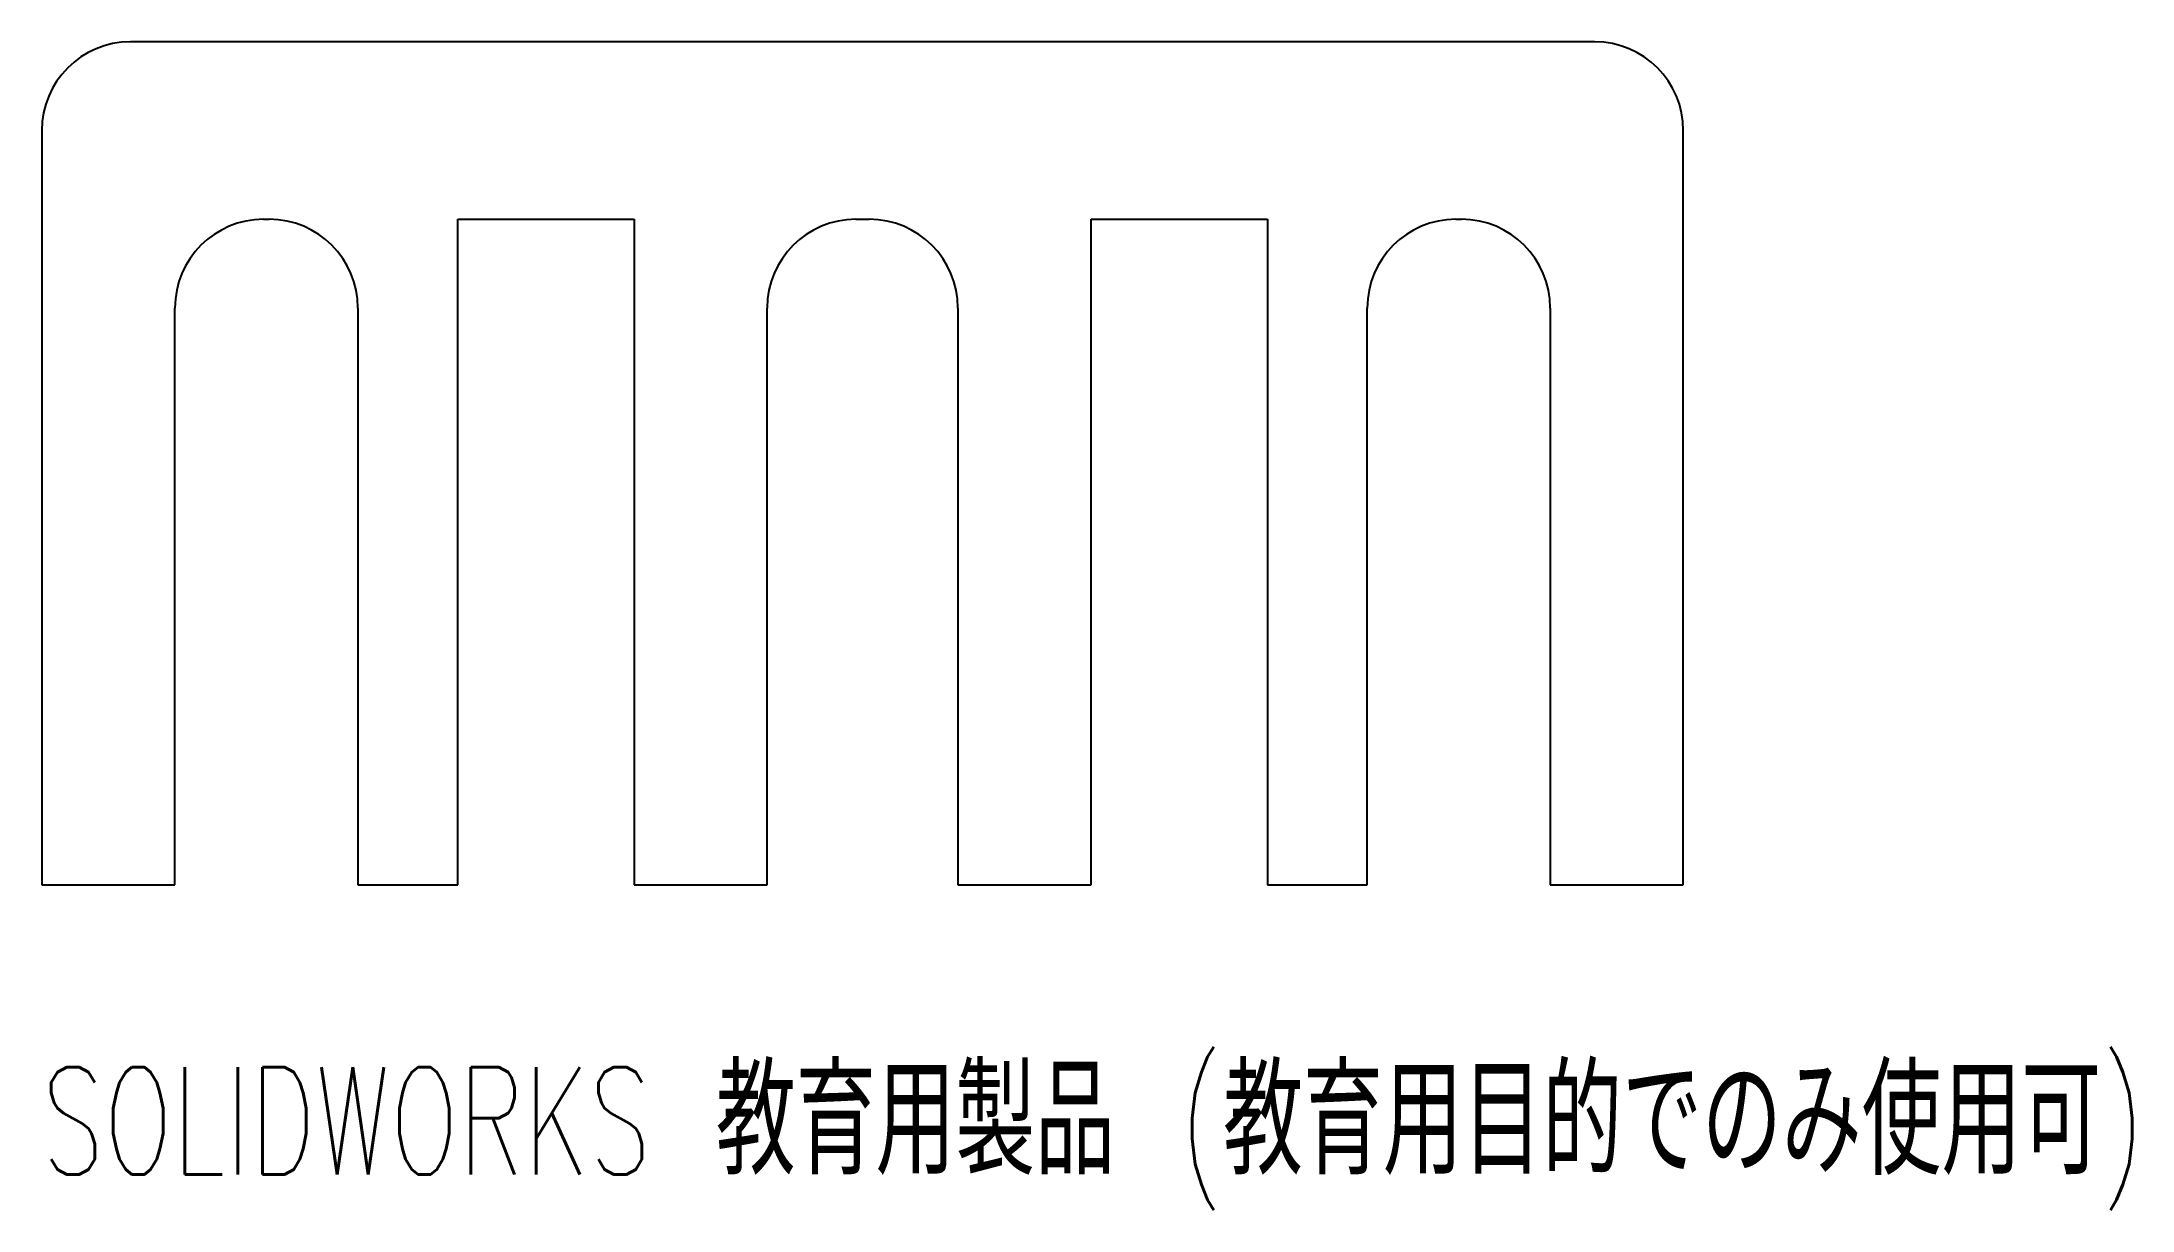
# Model space of a CAD drawing. Extents: x -37 to 57.2, y -52.7 to 0.
import ezdxf
from ezdxf.enums import TextEntityAlignment as Align

# ---------------------------------------------------------------- set-up
doc = ezdxf.new("R2010")
doc.units = 0
doc.layers.get('0').update_dxf_attribs({"linetype": 'CONTINUOUS'})
doc.styles.get("Standard").update_dxf_attribs({"font": 'txt', "bigfont": 'bigfont'})

msp = doc.modelspace()

# ---------------------------------------------------------------- linework, layer by layer
at = {"color": 7, "linetype": 'CONTINUOUS'}
for p, q in [((33, 0), (-33, 0)), ((-37, -4), (-37, -38)), ((37, -38), (37, -4)), ((-27, -8), (-26.75, -8)), ((-18.25, -8), (-10.3, -8)), ((-18.25, -38), (-18.25, -8)), ((-10.3, -8), (-10.3, -38)), ((-0.3, -8), (0.3, -8)), ((10.3, -8), (18.25, -8)), ((10.3, -38), (10.3, -8)), ((18.25, -8), (18.25, -38)), ((26.75, -8), (27, -8)), ((-31, -38), (-31, -12)), ((-22.75, -12), (-22.75, -38)), ((-4.3, -38), (-4.3, -12)), ((4.3, -12), (4.3, -38)), ((22.75, -38), (22.75, -12)), ((31, -12), (31, -38)), ((-37, -38), (-31, -38)), ((-22.75, -38), (-18.25, -38)), ((-10.3, -38), (-4.3, -38)), ((4.3, -38), (10.3, -38)), ((18.25, -38), (22.75, -38)), ((31, -38), (37, -38))]:
    msp.add_line(p, q, dxfattribs=at)
for centre, start, end in [((-33, -4), 90, 180), ((33, -4), 0, 90), ((-27, -12), 90, 180), ((-26.75, -12), 0, 90), ((-0.3, -12), 90, 180), ((0.3, -12), 0, 90), ((26.75, -12), 90, 180), ((27, -12), 0, 90)]:
    msp.add_arc(centre, 4, start, end, dxfattribs=at)

# ---------------------------------------------------------------- texts
at = {"color": 7, "linetype": 'CONTINUOUS', "width": 0.676667}
msp.add_text('SOLIDWORKS 教育用製品 (教育用目的でのみ使用可)', height=4.83362, dxfattribs=at).set_placement((-37, -52.501), align=Align.BOTTOM_LEFT)

doc.saveas('drawing.dxf')
